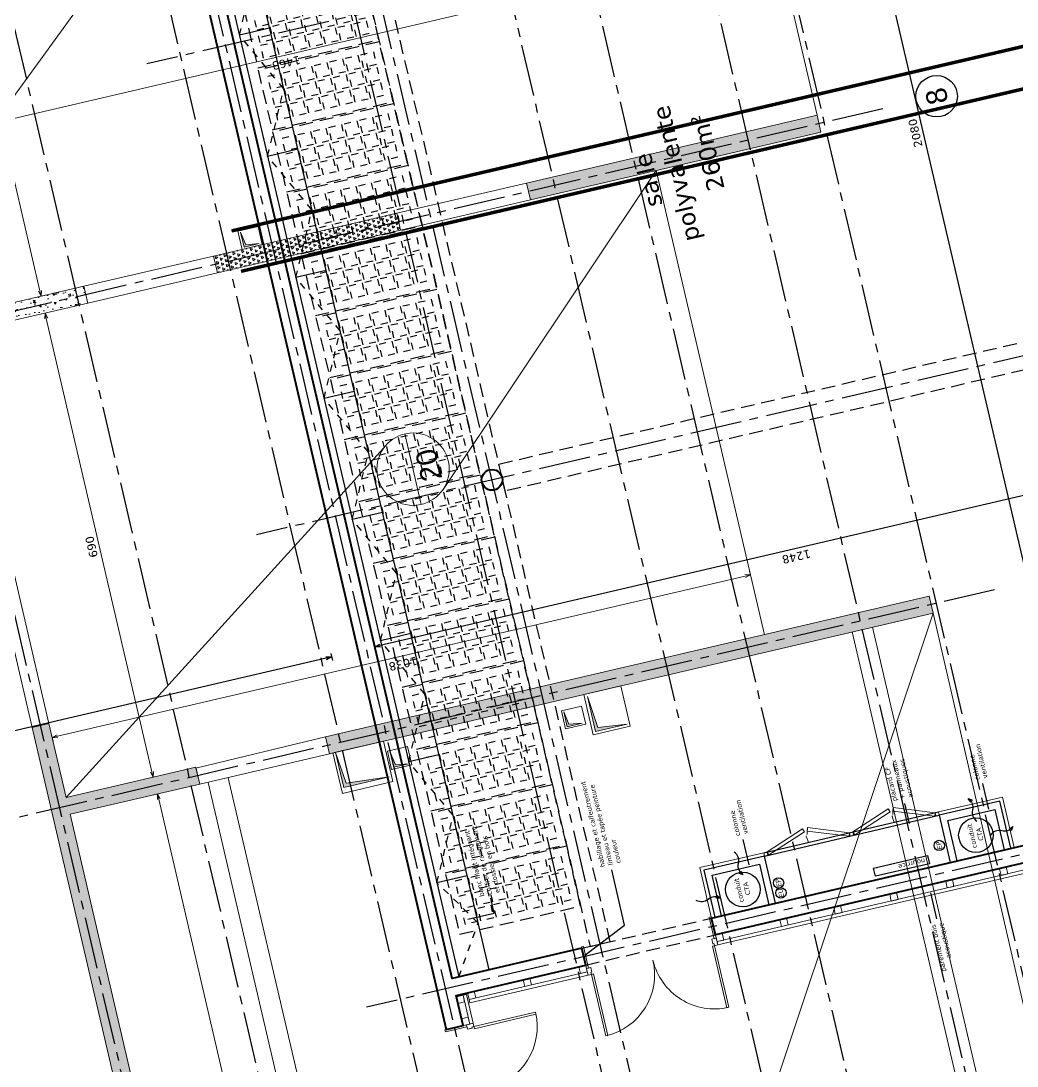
# Model space of a CAD drawing. Header units: metres. Extents: x -49 to 867749, y -579737 to 170817.
# Drawn here: x 867491.35 to 867505.78, y -409007.81 to -408992.68 of the extents above; entities that cross this region are included whole.
import ezdxf
from ezdxf.enums import TextEntityAlignment as Align

# ---------------------------------------------------------------- set-up
doc = ezdxf.new("R2010")
doc.units = ezdxf.units.M
doc.header["$MEASUREMENT"] = 0
doc.header["$PDMODE"] = 3
doc.header["$PDSIZE"] = 0.1
for name, pattern in [('01', [0.15, 0.1, -0.05]), ('02', [0.28, 0.2, -0.08]), ('AXES2', [1.125, 0.75, -0.125, 0.125, -0.125]), ('CACHE2', [0.1875, 0.125, -0.0625]), ('POINTILLE', [0.25, 0, -0.25])]:
    doc.linetypes.add(name, pattern=pattern)
for name, color, linetype in [('00-AXE-0.00', 14, 'AXES2'), ('01-CLOISON-0.25', 3, 'Continuous'), ('01-SANITAIRE-0.15', 44, 'Continuous'), ('02-VU-CACHE-01-0.10', 133, '01'), ('02-VU-CACHE-02-0.10', 133, '02'), ('06-COT-50&100-0.20', 2, 'Continuous'), ('06-TXT-DETAILS-DIVERS-02.20', 2, 'Continuous'), ('06-TXT-DIVERS-0.20', 70, 'Continuous'), ('06-TXT-ETIQUETTES SURFACES', 210, 'Continuous'), ('07-CHAUFFAGE-0.13', 210, 'Continuous'), ('07-CTA-0.13', 163, 'Continuous'), ('08-VU-0.08', 56, 'Continuous'), ('08-VU-0.13', 44, 'Continuous')]:
    doc.layers.add(name, color=color, linetype=linetype)
for name, color, linetype, lineweight in [('01-BETON-0.40', 4, 'Continuous', 40), ('01-MEN-CP-0.15', 2, 'Continuous', 18), ('ACSP - Bois', 47, 'Continuous', 18), ('ACSP - Béton', 252, 'Continuous', 18), ('ACSP - Cotes', 7, 'Continuous', 18), ('ACSP - Dalle', 250, 'Continuous', 18), ('ACSP - Trémie', 7, 'Continuous', 18)]:
    doc.layers.add(name, color=color, linetype=linetype, lineweight=lineweight)
doc.styles.add('ARIAL', font='arial.ttf')
doc.styles.add('COT', font='verdana.ttf')
doc.styles.add('locaux 100', font='verdana.ttf', dxfattribs={"height": 0.22})
doc.styles.add('locaux 20', font='verdana.ttf', dxfattribs={"height": 0.07})
doc.styles.get("Standard").update_dxf_attribs({"font": 'arial.ttf'})
doc.dimstyles.new('COT50', dxfattribs={"dimtxt": 0.12, "dimasz": 0.08, "dimexe": 0.05, "dimexo": 0, "dimgap": 0.05, "dimtad": 1, "dimdec": 0, "dimlfac": 100, "dimzin": 0, "dimdsep": 46, "dimtxsty": 'COT', "dimblk": 'OPEN30', "dimcen": 0.04, "dimdle": 0.05, "dimclrd": 256, "dimclre": 256, "dimclrt": 6, "dimadec": 0, "dimazin": 0, "dimtm": 1e-09, "dimtfac": 1, "dimtdec": 0, "dimtmove": 1, "dimatfit": 0, "dimldrblk": 'OPEN30', "dimfxl": 0.05, "dimfxlon": 1, "dimtolj": 1, "dimtzin": 0, "dimlwd": -1, "dimlwe": -1, "dimarcsym": 0})
pattern_1 = [(153.12127, (867409.98126, -409065.97983), (-0.0406854, 0.28511173), [0.03, -0.33]), (98.12127, (867409.98126, -409065.97983), (-0.28042215, -0.1223544), [0.024, -0.264]), (203.57267, (867409.97787, -409065.95607), (-0.3211074, 0.16275755), [0.0254961, -0.28045684]), (149.30547, (867409.90335, -409065.998), (-0.0324319, 0.4307809), [0.045, -0.495]), (199.75687, (867409.90065, -409065.9621), (-0.4643463, 0.2756492), [0.0382441, -0.4206852]), (94.30547, (867409.90335, -409065.998), (-0.4643465, 0.2756488), [0.036, -0.396]), (124.12127, (867409.91375, -409065.9545), (0.10264065, 0.269089), [0.03, -0.33]), (69.12127, (867409.91375, -409065.9545), (-0.30458135, 0.0289378), [0.024, -0.264]), (174.57267, (867409.9223, -409065.93207), (-0.20194046, 0.2980269), [0.0254961, -0.28045684]), (140.62127, (867409.98126, -409065.97983), (-0.13078521, -0.02549152), [0, -0.2608, 0, -0.268, 0, -0.265]), (110.62127, (867409.98126, -409065.97983), (-0.1775338, 0.06666589), [0, -0.1528, 0, -0.2548, 0, -0.101]), (70.62127, (867410.00151, -409066.0667), (-0.03968742, 0.21000221), [0, -0.1, 0, -0.312, 0, -0.414]), (60.62127, (867410.0106, -409066.10565), (-0.09195287, 0.21809403), [0, -0.13, 0, -0.2072, 0, -0.294])]
pattern_2 = [(163.12127, (867409.98126, -409065.97983), (-0.054743143, -0.05126586), [0.0375, -0.0375]), (223.12127, (867409.98126, -409065.97983), (0.017025965, -0.073041882), [0.0375, -0.0375]), (103.12127, (867409.95389, -409066.00546), (-0.071769108, 0.021776023), [0.0375, -0.0375])]

# ---------------------------------------------------------------- blocks, each defined once
blk = doc.blocks.new('_Open30')
at = {"color": 0, "linetype": 'ByBlock', "lineweight": -2}
for p, q in [((-1, 0.27), (0, 0)), ((0, 0), (-1, -0.27)), ((0, 0), (-1, 0))]:
    blk.add_line(p, q, dxfattribs=at)
blk = doc.blocks.new('*D389')
at = {"layer": 'ACSP - Cotes', "transparency": 16777216}
for p, q in [((867508.964, -409000.226), (867509.061, -409000.203)), ((867512.734, -409016.18), (867509.03, -409000.292)), ((867512.703, -409016.269), (867512.801, -409016.246))]:
    blk.add_line(p, q, dxfattribs=at)
at = {"layer": 'Defpoints', "color": 0, "transparency": 16777216}
for p in [(867509.012, -409000.214), (867504.558, -409001.253), (867508.249, -409017.307)]:
    blk.add_point(p, dxfattribs=at)
at = {"layer": 'ACSP - Cotes', "transparency": 16777216, "xscale": 0.08, "yscale": 0.08, "zscale": 0.08}
for p, rotation in [((867509.012, -409000.214), 103.1212702354988), ((867512.752, -409016.258), 283.1212702354988)]:
    blk.add_blockref('_Open30', p, dxfattribs=dict(at, rotation=rotation))
at = {"layer": 'ACSP - Cotes', "color": 6, "transparency": 16777216, "insert": (867510.773, -409008.261), "char_height": 0.12, "attachment_point": 5, "rotation": 103.1213, "style": 'COT'}
blk.add_mtext('\\A1;1647', dxfattribs=at)
blk = doc.blocks.new('*D390')
at = {"layer": 'ACSP - Cotes', "transparency": 16777216}
for p, q in [((867509.267, -408999.93), (867509.202, -408999.653)), ((867508.937, -408999.893), (867508.919, -408999.815)), ((867508.907, -408999.982), (867509.004, -408999.96)), ((867509.012, -409000.214), (867508.955, -408999.971)), ((867509.012, -409000.214), (867508.955, -408999.971)), ((867508.984, -409000.093), (867509.267, -408999.93)), ((867508.964, -409000.226), (867509.061, -409000.203)), ((867509.03, -409000.292), (867509.049, -409000.37))]:
    blk.add_line(p, q, dxfattribs=at)
at = {"layer": 'Defpoints', "color": 0, "transparency": 16777216}
for p in [(867508.955, -408999.971), (867504.501, -409001.009), (867504.558, -409001.253)]:
    blk.add_point(p, dxfattribs=at)
at = {"layer": 'ACSP - Cotes', "transparency": 16777216, "xscale": 0.08, "yscale": 0.08, "zscale": 0.08}
for p, rotation in [((867508.955, -408999.971), 283.1212702354988), ((867509.012, -409000.214), 103.1212702354988)]:
    blk.add_blockref('_Open30', p, dxfattribs=dict(at, rotation=rotation))
at = {"layer": 'ACSP - Cotes', "color": 6, "transparency": 16777216, "insert": (867509.125, -408999.817), "char_height": 0.12, "attachment_point": 5, "rotation": 103.1213, "style": 'COT'}
blk.add_mtext('\\A1;25', dxfattribs=at)
blk = doc.blocks.new('*D391')
at = {"layer": 'ACSP - Cotes', "transparency": 16777216}
for p, q in [((867507.34, -408993.262), (867507.438, -408993.24)), ((867508.937, -408999.893), (867507.407, -408993.329)), ((867508.907, -408999.982), (867509.004, -408999.96))]:
    blk.add_line(p, q, dxfattribs=at)
at = {"layer": 'Defpoints', "color": 0, "transparency": 16777216}
for p in [(867507.389, -408993.251), (867502.934, -408994.289), (867504.501, -409001.009)]:
    blk.add_point(p, dxfattribs=at)
at = {"layer": 'ACSP - Cotes', "transparency": 16777216, "xscale": 0.08, "yscale": 0.08, "zscale": 0.08}
for p, rotation in [((867507.389, -408993.251), 103.1212702354988), ((867508.955, -408999.971), 283.1212702354988)]:
    blk.add_blockref('_Open30', p, dxfattribs=dict(at, rotation=rotation))
at = {"layer": 'ACSP - Cotes', "color": 6, "transparency": 16777216, "insert": (867508.063, -408996.636), "char_height": 0.12, "attachment_point": 5, "rotation": 103.1213, "style": 'COT'}
blk.add_mtext('\\A1;690', dxfattribs=at)
blk = doc.blocks.new('*D392')
at = {"layer": 'ACSP - Cotes', "transparency": 16777216}
for p, q in [((867507.644, -408992.967), (867507.579, -408992.689)), ((867507.314, -408992.93), (867507.296, -408992.852)), ((867507.284, -408993.019), (867507.381, -408992.996)), ((867507.389, -408993.251), (867507.332, -408993.008)), ((867507.389, -408993.251), (867507.332, -408993.008)), ((867507.361, -408993.129), (867507.644, -408992.967)), ((867507.34, -408993.262), (867507.438, -408993.24)), ((867507.407, -408993.329), (867507.425, -408993.407))]:
    blk.add_line(p, q, dxfattribs=at)
at = {"layer": 'Defpoints', "color": 0, "transparency": 16777216}
for p in [(867507.332, -408993.008), (867502.878, -408994.046), (867502.934, -408994.289)]:
    blk.add_point(p, dxfattribs=at)
at = {"layer": 'ACSP - Cotes', "transparency": 16777216, "xscale": 0.08, "yscale": 0.08, "zscale": 0.08}
for p, rotation in [((867507.332, -408993.008), 283.1212702354988), ((867507.389, -408993.251), 103.1212702354988)]:
    blk.add_blockref('_Open30', p, dxfattribs=dict(at, rotation=rotation))
at = {"layer": 'ACSP - Cotes', "color": 6, "transparency": 16777216, "insert": (867507.502, -408992.854), "char_height": 0.12, "attachment_point": 5, "rotation": 103.1213, "style": 'COT'}
blk.add_mtext('\\A1;25', dxfattribs=at)
blk = doc.blocks.new('*D393')
at = {"layer": 'ACSP - Cotes', "transparency": 16777216}
for p, q in [((867504.809, -408982.403), (867504.907, -408982.381)), ((867507.314, -408992.93), (867504.876, -408982.47)), ((867507.284, -408993.019), (867507.381, -408992.996))]:
    blk.add_line(p, q, dxfattribs=at)
at = {"layer": 'Defpoints', "color": 0, "transparency": 16777216}
for p in [(867504.858, -408982.392), (867500.403, -408983.43), (867502.878, -408994.046)]:
    blk.add_point(p, dxfattribs=at)
at = {"layer": 'ACSP - Cotes', "transparency": 16777216, "xscale": 0.08, "yscale": 0.08, "zscale": 0.08}
for p, rotation in [((867504.858, -408982.392), 103.1212702354988), ((867507.332, -408993.008), 283.1212702354988)]:
    blk.add_blockref('_Open30', p, dxfattribs=dict(at, rotation=rotation))
at = {"layer": 'ACSP - Cotes', "color": 6, "transparency": 16777216, "insert": (867505.986, -408987.725), "char_height": 0.12, "attachment_point": 5, "rotation": 103.1213, "style": 'COT'}
blk.add_mtext('\\A1;1090', dxfattribs=at)
blk = doc.blocks.new('*D399')
at = {"layer": 'ACSP - Cotes', "transparency": 16777216}
for p, q in [((867509.998, -408999.856), (867510.095, -408999.833)), ((867511.623, -409006.609), (867510.065, -408999.923)), ((867511.593, -409006.698), (867511.69, -409006.675))]:
    blk.add_line(p, q, dxfattribs=at)
at = {"layer": 'Defpoints', "color": 0, "transparency": 16777216}
for p in [(867510.047, -408999.845), (867505.449, -409000.917), (867507.049, -409007.757)]:
    blk.add_point(p, dxfattribs=at)
at = {"layer": 'ACSP - Cotes', "transparency": 16777216, "xscale": 0.08, "yscale": 0.08, "zscale": 0.08}
for p, rotation in [((867510.047, -408999.845), 103.1212704001085), ((867511.642, -409006.686), 283.1212704001085)]:
    blk.add_blockref('_Open30', p, dxfattribs=dict(at, rotation=rotation))
at = {"layer": 'ACSP - Cotes', "color": 6, "transparency": 16777216, "insert": (867510.735, -409003.291), "char_height": 0.12, "attachment_point": 5, "rotation": 103.1213, "style": 'COT'}
blk.add_mtext('\\A1;702', dxfattribs=at)
blk = doc.blocks.new('*D400')
at = {"layer": 'ACSP - Cotes', "transparency": 16777216}
for p, q in [((867508.375, -408992.893), (867508.472, -408992.87)), ((867510.029, -408999.767), (867508.442, -408992.959)), ((867509.998, -408999.856), (867510.095, -408999.833))]:
    blk.add_line(p, q, dxfattribs=at)
at = {"layer": 'Defpoints', "color": 0, "transparency": 16777216}
for p in [(867508.424, -408992.882), (867503.831, -408993.952), (867505.449, -409000.917)]:
    blk.add_point(p, dxfattribs=at)
at = {"layer": 'ACSP - Cotes', "transparency": 16777216, "xscale": 0.08, "yscale": 0.08, "zscale": 0.08}
for p, rotation in [((867508.424, -408992.882), 103.1212704001085), ((867510.047, -408999.845), 283.1212704001085)]:
    blk.add_blockref('_Open30', p, dxfattribs=dict(at, rotation=rotation))
at = {"layer": 'ACSP - Cotes', "color": 6, "transparency": 16777216, "insert": (867509.127, -408996.388), "char_height": 0.12, "attachment_point": 5, "rotation": 103.1213, "style": 'COT'}
blk.add_mtext('\\A1;715', dxfattribs=at)
blk = doc.blocks.new('*D401')
at = {"layer": 'ACSP - Cotes', "transparency": 16777216}
for p, q in [((867507.109, -408987.463), (867507.207, -408987.441)), ((867508.405, -408992.804), (867507.176, -408987.53)), ((867508.375, -408992.893), (867508.472, -408992.87))]:
    blk.add_line(p, q, dxfattribs=at)
at = {"layer": 'Defpoints', "color": 0, "transparency": 16777216}
for p in [(867507.158, -408987.452), (867502.566, -408988.523), (867503.831, -408993.952)]:
    blk.add_point(p, dxfattribs=at)
at = {"layer": 'ACSP - Cotes', "transparency": 16777216, "xscale": 0.08, "yscale": 0.08, "zscale": 0.08}
for p, rotation in [((867507.158, -408987.452), 103.1212704001085), ((867508.424, -408992.882), 283.1212704001085)]:
    blk.add_blockref('_Open30', p, dxfattribs=dict(at, rotation=rotation))
at = {"layer": 'ACSP - Cotes', "color": 6, "transparency": 16777216, "insert": (867507.681, -408990.192), "char_height": 0.12, "attachment_point": 5, "rotation": 103.1213, "style": 'COT'}
blk.add_mtext('\\A1;558', dxfattribs=at)
blk = doc.blocks.new('*D416')
at = {"layer": 'ACSP - Cotes', "transparency": 16777216}
for p, q in [((867487.394, -409003.867), (867487.297, -409003.89)), ((867492.514, -409026.053), (867487.363, -409003.957)), ((867492.581, -409026.119), (867492.483, -409026.142))]:
    blk.add_line(p, q, dxfattribs=at)
at = {"layer": 'Defpoints', "color": 0, "transparency": 16777216}
for p in [(867491.512, -409002.907), (867487.345, -409003.879), (867496.699, -409025.159)]:
    blk.add_point(p, dxfattribs=at)
at = {"layer": 'ACSP - Cotes', "transparency": 16777216, "xscale": 0.08, "yscale": 0.08, "zscale": 0.08}
for p, rotation in [((867487.345, -409003.879), 103.1212703794849), ((867492.532, -409026.131), 283.1212703794849)]:
    blk.add_blockref('_Open30', p, dxfattribs=dict(at, rotation=rotation))
at = {"layer": 'ACSP - Cotes', "color": 6, "transparency": 16777216, "insert": (867489.829, -409015.03), "char_height": 0.12, "attachment_point": 5, "rotation": 103.1213, "style": 'COT'}
blk.add_mtext('\\A1;2285', dxfattribs=at)
blk = doc.blocks.new('*D417')
at = {"layer": 'ACSP - Cotes', "transparency": 16777216}
for p, q in [((867486.495, -409000.011), (867486.398, -409000.033)), ((867487.327, -409003.801), (867486.464, -409000.1)), ((867487.394, -409003.867), (867487.297, -409003.89))]:
    blk.add_line(p, q, dxfattribs=at)
at = {"layer": 'Defpoints', "color": 0, "transparency": 16777216}
for p in [(867490.613, -408999.051), (867486.446, -409000.022), (867491.512, -409002.907)]:
    blk.add_point(p, dxfattribs=at)
at = {"layer": 'ACSP - Cotes', "transparency": 16777216, "xscale": 0.08, "yscale": 0.08, "zscale": 0.08}
for p, rotation in [((867486.446, -409000.022), 103.1212703794849), ((867487.345, -409003.879), 283.1212703794849)]:
    blk.add_blockref('_Open30', p, dxfattribs=dict(at, rotation=rotation))
at = {"layer": 'ACSP - Cotes', "color": 6, "transparency": 16777216, "insert": (867486.786, -409001.976), "char_height": 0.12, "attachment_point": 5, "rotation": 103.1213, "style": 'COT'}
blk.add_mtext('\\A1;396', dxfattribs=at)
blk = doc.blocks.new('*D429')
at = {"layer": 'ACSP - Cotes', "transparency": 16777216}
for p, q in [((867485.998, -409005.451), (867485.901, -409005.473)), ((867487.526, -409012.226), (867485.967, -409005.54)), ((867487.593, -409012.292), (867487.495, -409012.315))]:
    blk.add_line(p, q, dxfattribs=at)
at = {"layer": 'Defpoints', "color": 0, "transparency": 16777216}
for p in [(867490.767, -409004.339), (867485.949, -409005.462), (867492.362, -409011.18)]:
    blk.add_point(p, dxfattribs=at)
at = {"layer": 'ACSP - Cotes', "transparency": 16777216, "xscale": 0.08, "yscale": 0.08, "zscale": 0.08}
for p, rotation in [((867485.949, -409005.462), 103.1212703794849), ((867487.544, -409012.304), 283.1212703794849)]:
    blk.add_blockref('_Open30', p, dxfattribs=dict(at, rotation=rotation))
at = {"layer": 'ACSP - Cotes', "color": 6, "transparency": 16777216, "insert": (867486.637, -409008.908), "char_height": 0.12, "attachment_point": 5, "rotation": 103.1213, "style": 'COT'}
blk.add_mtext('\\A1;702', dxfattribs=at)
blk = doc.blocks.new('*D381')
at = {"layer": 'ACSP - Cotes', "transparency": 16777216}
for p, q in [((867479.822, -408987.971), (867479.92, -408987.949)), ((867493.466, -409046.283), (867479.889, -408988.038)), ((867493.435, -409046.373), (867493.533, -409046.35))]:
    blk.add_line(p, q, dxfattribs=at)
at = {"layer": 'Defpoints', "color": 0, "transparency": 16777216}
for p in [(867479.725, -408987.994), (867479.871, -408987.96), (867493.338, -409046.395)]:
    blk.add_point(p, dxfattribs=at)
at = {"layer": 'ACSP - Cotes', "transparency": 16777216, "xscale": 0.08, "yscale": 0.08, "zscale": 0.08}
for p, rotation in [((867479.871, -408987.96), 103.1212703830424), ((867493.484, -409046.361), 283.1212703830424)]:
    blk.add_blockref('_Open30', p, dxfattribs=dict(at, rotation=rotation))
at = {"layer": 'ACSP - Cotes', "color": 6, "transparency": 16777216, "insert": (867486.568, -409017.186), "char_height": 0.12, "attachment_point": 5, "rotation": 103.1213, "style": 'COT'}
blk.add_mtext('\\A1;5997', dxfattribs=at)
blk = doc.blocks.new('*D442')
at = {"layer": 'ACSP - Cotes', "transparency": 16777216}
for p, q in [((867493.377, -409003.859), (867493.279, -409003.882)), ((867498.031, -409024.048), (867493.346, -409003.948)), ((867498.098, -409024.114), (867498.001, -409024.137))]:
    blk.add_line(p, q, dxfattribs=at)
at = {"layer": 'Defpoints', "color": 0, "transparency": 16777216}
for p in [(867493.328, -409003.87), (867493.377, -409003.859), (867498.099, -409024.114)]:
    blk.add_point(p, dxfattribs=at)
at = {"layer": 'ACSP - Cotes', "transparency": 16777216, "xscale": 0.08, "yscale": 0.08, "zscale": 0.08}
for p, rotation in [((867493.328, -409003.87), 103.1212703830424), ((867498.05, -409024.126), 283.1212703830424)]:
    blk.add_blockref('_Open30', p, dxfattribs=dict(at, rotation=rotation))
at = {"layer": 'ACSP - Cotes', "color": 6, "transparency": 16777216, "insert": (867495.579, -409014.024), "char_height": 0.12, "attachment_point": 5, "rotation": 103.1213, "style": 'COT'}
blk.add_mtext('\\A1;2080', dxfattribs=at)
blk = doc.blocks.new('*D444')
at = {"layer": 'ACSP - Cotes', "transparency": 16777216}
for p, q in [((867491.698, -408996.909), (867491.649, -408996.92)), ((867493.246, -409003.551), (867491.716, -408996.987)), ((867493.264, -409003.628), (867493.216, -409003.64))]:
    blk.add_line(p, q, dxfattribs=at)
at = {"layer": 'Defpoints', "color": 0, "transparency": 16777216}
for p in [(867491.698, -408996.909), (867491.698, -408996.909), (867493.264, -409003.628)]:
    blk.add_point(p, dxfattribs=at)
at = {"layer": 'ACSP - Cotes', "transparency": 16777216, "xscale": 0.08, "yscale": 0.08, "zscale": 0.08}
for p, rotation in [((867491.698, -408996.909), 103.1212703830424), ((867493.264, -409003.628), 283.1212703830424)]:
    blk.add_blockref('_Open30', p, dxfattribs=dict(at, rotation=rotation))
at = {"layer": 'ACSP - Cotes', "color": 6, "transparency": 16777216, "insert": (867492.372, -409000.294), "char_height": 0.12, "attachment_point": 5, "rotation": 103.1213, "style": 'COT'}
blk.add_mtext('\\A1;690', dxfattribs=at)
blk = doc.blocks.new('*D445')
at = {"layer": 'ACSP - Cotes', "transparency": 16777216}
for p, q in [((867491.881, -409003.036), (867501.835, -409000.716)), ((867501.913, -409000.698), (867501.901, -409000.649)), ((867491.803, -409003.055), (867491.814, -409003.103))]:
    blk.add_line(p, q, dxfattribs=at)
at = {"layer": 'Defpoints', "color": 0, "transparency": 16777216}
for p in [(867501.913, -409000.698), (867501.913, -409000.698), (867491.803, -409003.055)]:
    blk.add_point(p, dxfattribs=at)
at = {"layer": 'ACSP - Cotes', "transparency": 16777216, "xscale": 0.08, "yscale": 0.08, "zscale": 0.08}
for p, rotation in [((867501.913, -409000.698), 13.12127038304243), ((867491.803, -409003.055), 193.1212703830424)]:
    blk.add_blockref('_Open30', p, dxfattribs=dict(at, rotation=rotation))
at = {"layer": 'ACSP - Cotes', "color": 6, "transparency": 16777216, "insert": (867496.883, -409001.986), "char_height": 0.12, "attachment_point": 5, "rotation": 193.1213, "style": 'COT'}
blk.add_mtext('\\A1;1038', dxfattribs=at)
blk = doc.blocks.new('*D446')
at = {"layer": 'ACSP - Cotes', "transparency": 16777216}
for p, q in [((867489.168, -408986.05), (867489.119, -408986.061)), ((867491.624, -408996.587), (867489.186, -408986.127)), ((867491.642, -408996.665), (867491.691, -408996.654))]:
    blk.add_line(p, q, dxfattribs=at)
at = {"layer": 'Defpoints', "color": 0, "transparency": 16777216}
for p in [(867489.168, -408986.05), (867489.168, -408986.05), (867491.642, -408996.665)]:
    blk.add_point(p, dxfattribs=at)
at = {"layer": 'ACSP - Cotes', "transparency": 16777216, "xscale": 0.08, "yscale": 0.08, "zscale": 0.08}
for p, rotation in [((867489.168, -408986.05), 103.1212703830424), ((867491.642, -408996.665), 283.1212703830424)]:
    blk.add_blockref('_Open30', p, dxfattribs=dict(at, rotation=rotation))
at = {"layer": 'ACSP - Cotes', "color": 6, "transparency": 16777216, "insert": (867490.295, -408991.383), "char_height": 0.12, "attachment_point": 5, "rotation": 103.1213, "style": 'COT'}
blk.add_mtext('\\A1;1090', dxfattribs=at)
blk = doc.blocks.new('*D447')
at = {"layer": 'ACSP - Cotes', "transparency": 16777216}
for p, q in [((867488.118, -408994.819), (867502.21, -408991.534)), ((867502.299, -408991.565), (867502.277, -408991.468)), ((867488.051, -408994.886), (867488.029, -408994.789))]:
    blk.add_line(p, q, dxfattribs=at)
at = {"layer": 'Defpoints', "color": 0, "transparency": 16777216}
for p in [(867502.288, -408991.516), (867502.339, -408991.736), (867488.091, -408995.057)]:
    blk.add_point(p, dxfattribs=at)
at = {"layer": 'ACSP - Cotes', "transparency": 16777216, "xscale": 0.08, "yscale": 0.08, "zscale": 0.08}
for p, rotation in [((867502.288, -408991.516), 13.12127038304243), ((867488.04, -408994.837), 193.1212703830424)]:
    blk.add_blockref('_Open30', p, dxfattribs=dict(at, rotation=rotation))
at = {"layer": 'ACSP - Cotes', "color": 6, "transparency": 16777216, "insert": (867495.19, -408993.286), "char_height": 0.12, "attachment_point": 5, "rotation": 193.1213, "style": 'COT'}
blk.add_mtext('\\A1;1463', dxfattribs=at)
blk = doc.blocks.new('P180')
for points in [[(-1.85, 0.915), (-1.85, 0), (-1.88, 0), (-1.88, 0.915)], [(-0.08, 0.915), (-0.08, 0), (-0.05, 0), (-0.05, 0.915)], [(0, 0), (0, -0.1), (-0.065, -0.1), (-0.065, -0.03), (-0.05, -0.03), (-0.05, 0)]]:
    blk.add_lwpolyline(points, close=True)
at = {"linetype": 'Continuous'}
blk.add_lwpolyline([(-1.93, 0), (-1.93, -0.1), (-1.865, -0.1), (-1.865, -0.03), (-1.88, -0.03), (-1.88, 0)], close=True, dxfattribs=at)
for centre, start, end in [((-1.88, 0), 0, 90), ((-0.05, 0), 90, 180)]:
    blk.add_arc(centre, 0.915, start, end)
at = {"linetype": 'Continuous', "text_generation_flag": 6}
blk.add_attdef('TEXTE', (-0.188, 0.598), '', height=0.08, rotation=90, dxfattribs=at)
blk = doc.blocks.new('*D855')
at = {"layer": '06-COT-50&100-0.20', "transparency": 16777216}
for p, q in [((867508.552, -408998.927), (867496.552, -409001.724)), ((867508.618, -408998.86), (867508.641, -408998.957)), ((867496.486, -409001.791), (867496.463, -409001.693))]:
    blk.add_line(p, q, dxfattribs=at)
at = {"layer": 'Defpoints', "color": 0, "transparency": 16777216}
for p in [(867508.585, -408998.719), (867496.474, -409001.742), (867497.594, -409006.544)]:
    blk.add_point(p, dxfattribs=at)
at = {"layer": '06-COT-50&100-0.20', "transparency": 16777216, "xscale": 0.08, "yscale": 0.08, "zscale": 0.08}
for p, rotation in [((867508.63, -408998.909), 13.12127038304243), ((867496.474, -409001.742), 193.1212703830424)]:
    blk.add_blockref('_Open30', p, dxfattribs=dict(at, rotation=rotation))
at = {"layer": '06-COT-50&100-0.20', "color": 6, "transparency": 16777216, "insert": (867502.578, -409000.435), "char_height": 0.12, "attachment_point": 5, "rotation": 193.1213, "style": 'COT'}
blk.add_mtext('\\A1;1248', dxfattribs=at)
blk = doc.blocks.new('*D856')
at = {"layer": '06-COT-50&100-0.20', "transparency": 16777216}
for p, q in [((867495.77, -409001.906), (867484.239, -409004.594)), ((867495.837, -409001.839), (867495.86, -409001.937)), ((867484.15, -409004.563), (867484.173, -409004.661))]:
    blk.add_line(p, q, dxfattribs=at)
at = {"layer": 'Defpoints', "color": 0, "transparency": 16777216}
for p in [(867495.318, -408999.611), (867483.647, -409002.405), (867484.161, -409004.612)]:
    blk.add_point(p, dxfattribs=at)
at = {"layer": '06-COT-50&100-0.20', "transparency": 16777216, "xscale": 0.08, "yscale": 0.08, "zscale": 0.08}
for p, rotation in [((867495.848, -409001.888), 13.12127038304243), ((867484.161, -409004.612), 193.1212703830424)]:
    blk.add_blockref('_Open30', p, dxfattribs=dict(at, rotation=rotation))
at = {"layer": '06-COT-50&100-0.20', "color": 6, "transparency": 16777216, "insert": (867490.03, -409003.359), "char_height": 0.12, "attachment_point": 5, "rotation": 193.1213, "style": 'COT'}
blk.add_mtext('\\A1;1200', dxfattribs=at)
blk = doc.blocks.new('*D861')
at = {"layer": '06-COT-50&100-0.20', "transparency": 16777216}
for p, q in [((867502.003, -408984.16), (867502.101, -408984.137)), ((867506.755, -409004.326), (867502.07, -408984.226)), ((867506.725, -409004.415), (867506.822, -409004.392))]:
    blk.add_line(p, q, dxfattribs=at)
at = {"layer": 'Defpoints', "color": 0, "transparency": 16777216}
for p in [(867502.052, -408984.148), (867500.999, -408984.394), (867506.34, -409004.505)]:
    blk.add_point(p, dxfattribs=at)
at = {"layer": '06-COT-50&100-0.20', "transparency": 16777216, "xscale": 0.08, "yscale": 0.08, "zscale": 0.08}
for p, rotation in [((867502.052, -408984.148), 103.1212703830424), ((867506.773, -409004.404), 283.1212703830424)]:
    blk.add_blockref('_Open30', p, dxfattribs=dict(at, rotation=rotation))
at = {"layer": '06-COT-50&100-0.20', "color": 6, "transparency": 16777216, "insert": (867504.303, -408994.302), "char_height": 0.12, "attachment_point": 5, "rotation": 103.1213, "style": 'COT'}
blk.add_mtext('\\A1;2080', dxfattribs=at)
blk = doc.blocks.new('A$C7BBE718B')
at = {"layer": '01-SANITAIRE-0.15'}
blk.add_lwpolyline([(0.06, 0.025), (0, 0), (0.037, 0.054)], dxfattribs=at)
blk.add_lwpolyline([(0, 0, -0.319902), (0.173, 0.025, 0.319902), (0.346, 0.049)], format="xyb", dxfattribs=at)
blk = doc.blocks.new('A$C63F82283')
at = {"layer": '02-VU-CACHE-01-0.10'}
for points in [[(0.12, 1.685), (0.31, 1.685), (0.31, 1.495), (0.12, 1.495)], [(0.35, 1.685), (0.54, 1.685), (0.54, 1.495), (0.35, 1.495)], [(0.58, 1.685), (0.77, 1.685), (0.77, 1.495), (0.58, 1.495)], [(0.12, 1.455), (0.31, 1.455), (0.31, 1.265), (0.12, 1.265)], [(0.35, 1.455), (0.54, 1.455), (0.54, 1.265), (0.35, 1.265)], [(0.58, 1.455), (0.77, 1.455), (0.77, 1.265), (0.58, 1.265)], [(0.12, 1.225), (0.31, 1.225), (0.31, 1.035), (0.12, 1.035)], [(0.35, 1.225), (0.54, 1.225), (0.54, 1.035), (0.35, 1.035)], [(0.58, 1.225), (0.77, 1.225), (0.77, 1.035), (0.58, 1.035)], [(0.12, 0.995), (0.31, 0.995), (0.31, 0.805), (0.12, 0.805)], [(0.35, 0.995), (0.54, 0.995), (0.54, 0.805), (0.35, 0.805)], [(0.58, 0.995), (0.77, 0.995), (0.77, 0.805), (0.58, 0.805)], [(0.12, 0.765), (0.31, 0.765), (0.31, 0.575), (0.12, 0.575)], [(0.35, 0.765), (0.54, 0.765), (0.54, 0.575), (0.35, 0.575)], [(0.58, 0.765), (0.77, 0.765), (0.77, 0.575), (0.58, 0.575)], [(0.12, 0.535), (0.31, 0.535), (0.31, 0.345), (0.12, 0.345)], [(0.35, 0.535), (0.54, 0.535), (0.54, 0.345), (0.35, 0.345)], [(0.58, 0.535), (0.77, 0.535), (0.77, 0.345), (0.58, 0.345)], [(0.12, 0.305), (0.31, 0.305), (0.31, 0.115), (0.12, 0.115)], [(0.35, 0.305), (0.54, 0.305), (0.54, 0.115), (0.35, 0.115)], [(0.58, 0.305), (0.77, 0.305), (0.77, 0.115), (0.58, 0.115)]]:
    blk.add_lwpolyline(points, close=True, dxfattribs=at)
at = {"layer": '02-VU-CACHE-02-0.10'}
blk.add_lwpolyline([(0, 0), (0.89, 0), (0.89, 1.8), (0, 1.8)], close=True, dxfattribs=at)

msp = doc.modelspace()

# ---------------------------------------------------------------- hatches: boundary and pattern name
at = {"layer": 'ACSP - Bois'}
h = msp.add_hatch(dxfattribs=at)
h.set_pattern_fill('TRIANG', color=256, scale=0.2, style=0)
h.set_pattern_definition(pattern_2)
h.paths.add_polyline_path([(867498.727, -408995.27), (867498.671, -408995.027), (867502.878, -408994.046), (867502.934, -408994.289)])
h = msp.add_hatch(dxfattribs=at)
h.set_pattern_fill('TRIANG', color=256, scale=0.2, style=0)
h.set_pattern_definition(pattern_2)
h.paths.add_polyline_path([(867496.791, -408995.465), (867496.848, -408995.708), (867494.196, -408996.326), (867494.139, -408996.083)])
h = msp.add_hatch(dxfattribs=at)
h.set_pattern_fill('TRIANG', color=256, scale=0.2, style=0)
h.set_pattern_definition(pattern_2)
h.paths.add_polyline_path([(867495.762, -409003.046), (867495.819, -409003.29), (867504.558, -409001.253), (867504.501, -409001.009)])
at = {"layer": 'ACSP - Béton'}
h = msp.add_hatch(dxfattribs=at)
h.set_pattern_fill('AR-CONC', color=256, scale=0.04, style=0)
h.set_pattern_definition(pattern_1)
h.paths.add_polyline_path([(867490.26, -408996.987), (867490.288, -408997.109), (867492.288, -408996.643), (867492.259, -408996.521)])
h = msp.add_hatch(dxfattribs=at)
h.set_pattern_fill('AR-CONC', color=256, scale=0.04, style=0)
h.set_pattern_definition(pattern_1)
h.paths.add_polyline_path([(867488.616, -408997.499), (867488.644, -408997.62), (867490.195, -408997.259), (867490.613, -408999.051), (867490.735, -408999.022), (867490.288, -408997.109)])
h.paths.add_polyline_path([(867490.288, -408997.109), (867490.735, -408999.022), (867490.856, -408998.994), (867490.439, -408997.202), (867492.316, -408996.764), (867492.288, -408996.643)])
h = msp.add_hatch(dxfattribs=at)
h.set_pattern_fill('AR-CONC', color=256, scale=0.04, style=0)
h.set_pattern_definition(pattern_1)
h.paths.add_polyline_path([(867496.699, -409025.159), (867496.942, -409025.103), (867496.84, -409024.664), (867498.718, -409024.227), (867498.661, -409023.983), (867496.783, -409024.421), (867492.062, -409004.165), (867493.939, -409003.728), (867493.881, -409003.485), (867492.005, -409003.922), (867491.755, -409002.851), (867491.512, -409002.907)])
at = {"layer": 'ACSP - Trémie'}
for points in [[(867494.53, -408995.738), (867494.58, -408995.954), (867494.797, -408995.904), (867494.604, -408995.919)], [(867499.552, -409002.462), (867499.67, -409002.969), (867500.129, -409002.862), (867499.704, -409002.91)], [(867499.212, -409002.681), (867499.262, -409002.897), (867499.479, -409002.847), (867499.286, -409002.862)], [(867495.905, -409003.27), (867496.023, -409003.776), (867496.127, -409003.752), (867496.117, -409003.708), (867496.057, -409003.717)], [(867496.698, -409003.267), (867496.749, -409003.483), (867496.965, -409003.433), (867496.773, -409003.448)], [(867496.117, -409003.708), (867496.127, -409003.752), (867496.68, -409003.623)]]:
    msp.add_hatch(color=256, dxfattribs=at).paths.add_polyline_path(points)

# ---------------------------------------------------------------- linework, layer by layer
at = {"layer": '00-AXE-0.00'}
for p, q in [((867510.343, -409025.719), (867496.298, -408965.467)), ((867507.609, -409026.356), (867493.564, -408966.104)), ((867506.437, -409026.629), (867492.393, -408966.377)), ((867504.634, -409027.05), (867490.589, -408966.798)), ((867504.246, -409027.14), (867490.201, -408966.888)), ((867499.393, -409014.811), (867488.325, -408967.33)), ((867513.153, -409042.752), (867499.108, -408982.5)), ((867505.627, -409044.506), (867491.582, -408984.255)), ((867503.436, -409045.017), (867489.391, -408984.765)), ((867498.582, -409032.688), (867487.514, -408985.207)), ((867507.86, -408989.88), (867493.173, -408993.303)), ((867503.831, -408993.952), (867487.934, -408997.658)), ((867509.449, -408996.695), (867494.761, -409000.119)), ((867505.449, -409000.917), (867490.767, -409004.339)), ((867511.043, -409003.537), (867496.356, -409006.96))]:
    msp.add_line(p, q, dxfattribs=at)
at = {"layer": '00-AXE-0.00', "linetype": 'Continuous'}
msp.add_circle((867504.61, -408993.77), 0.3, dxfattribs=at)
at = {"layer": '01-BETON-0.40'}
for points in [[(867492.322, -408985.03), (867497.509, -409007.282), (867497.753, -409007.225), (867497.651, -409006.787), (867499.528, -409006.349), (867499.471, -409006.106), (867497.594, -409006.544), (867492.872, -408986.288), (867494.75, -408985.851), (867494.693, -408985.607), (867492.815, -408986.045), (867492.566, -408984.973), (867492.322, -408985.03)], [(867506.397, -409004.748), (867501.408, -409005.911), (867501.351, -409005.668), (867506.34, -409004.505)]]:
    msp.add_lwpolyline(points, close=True, dxfattribs=at)
msp.add_circle((867498.171, -408999.324), 0.15, dxfattribs=at)
at = {"layer": '01-CLOISON-0.25'}
for points in [[(867505.685, -409004.658), (867505.526, -409003.976), (867504.649, -409004.18), (867504.808, -409004.862), (867504.906, -409004.839), (867504.77, -409004.255), (867505.451, -409004.096), (867505.587, -409004.68)], [(867502.276, -409005.452), (867502.117, -409004.77), (867501.241, -409004.975), (867501.4, -409005.656), (867501.497, -409005.634), (867501.361, -409005.049), (867502.043, -409004.89), (867502.179, -409005.475)]]:
    msp.add_lwpolyline(points, close=True, dxfattribs=at)
at = {"layer": '01-MEN-CP-0.15'}
for points in [[(867504.649, -409004.18), (867505.526, -409003.976), (867505.685, -409004.658), (867505.734, -409004.646), (867505.563, -409003.916), (867504.638, -409004.131)], [(867503.424, -409004.463), (867503.396, -409004.421), (867503.909, -409004.086), (867503.937, -409004.128)], [(867504.583, -409004.192), (867504.589, -409004.143), (867503.981, -409004.069), (867503.975, -409004.119)], [(867504.649, -409004.18), (867504.638, -409004.131), (867504.589, -409004.143), (867504.601, -409004.192)], [(867502.182, -409004.752), (867502.155, -409004.71), (867502.668, -409004.376), (867502.695, -409004.418)], [(867503.342, -409004.482), (867503.348, -409004.432), (867502.74, -409004.359), (867502.734, -409004.409)], [(867503.408, -409004.47), (867503.396, -409004.421), (867503.348, -409004.432), (867503.359, -409004.481)], [(867502.166, -409004.759), (867502.155, -409004.71), (867502.106, -409004.722), (867502.117, -409004.77)], [(867502.106, -409004.722), (867501.181, -409004.937), (867501.351, -409005.668), (867501.4, -409005.656), (867501.241, -409004.975), (867502.117, -409004.77)], [(867506.42, -409004.846), (867501.431, -409006.009), (867501.442, -409006.057), (867506.431, -409004.894)], [(867505.543, -409005.05), (867505.52, -409004.953), (867505.618, -409004.93), (867505.641, -409005.027)], [(867504.764, -409005.232), (867504.741, -409005.134), (867504.839, -409005.112), (867504.861, -409005.209)], [(867503.953, -409005.421), (867503.931, -409005.323), (867504.028, -409005.3), (867504.051, -409005.398)], [(867503.142, -409005.61), (867503.12, -409005.512), (867503.217, -409005.489), (867503.24, -409005.587)], [(867501.419, -409005.96), (867501.347, -409005.648), (867501.317, -409005.655), (867501.39, -409005.967)], [(867502.363, -409005.791), (867502.341, -409005.694), (867502.438, -409005.671), (867502.461, -409005.768)], [(867501.431, -409006.009), (867501.408, -409005.911), (867501.505, -409005.889), (867501.528, -409005.986)], [(867499.569, -409006.391), (867499.496, -409006.08), (867499.467, -409006.086), (867499.54, -409006.398)], [(867499.454, -409006.469), (867499.431, -409006.372), (867499.528, -409006.349), (867499.551, -409006.447)], [(867497.839, -409006.846), (867499.551, -409006.447), (867499.562, -409006.495), (867497.85, -409006.895)], [(867498.646, -409006.658), (867498.623, -409006.56), (867498.721, -409006.538), (867498.744, -409006.635)], [(867497.655, -409006.807), (867497.752, -409006.784), (867497.775, -409006.881), (867497.678, -409006.904)], [(867497.899, -409007.191), (867497.801, -409006.773), (867497.752, -409006.784), (867497.85, -409007.203)], [(867497.839, -409006.846), (867497.816, -409006.748), (867497.913, -409006.726), (867497.936, -409006.823)], [(867497.753, -409007.225), (867497.73, -409007.128), (867497.827, -409007.105), (867497.85, -409007.203)], [(867497.497, -409007.316), (867497.808, -409007.243), (867497.801, -409007.214), (867497.49, -409007.287)]]:
    msp.add_lwpolyline(points, close=True, dxfattribs=at)
at = {"layer": '01-MEN-CP-0.15', "linetype": '01', "ltscale": 0.5}
for centre, start, end in [((867503.396, -409004.421), 13.1213, 33.1213), ((867504.589, -409004.143), 173.1213, 193.1213), ((867502.155, -409004.71), 13.1213, 33.1213), ((867503.348, -409004.432), 173.1213, 193.1213)]:
    msp.add_arc(centre, 0.612, start, end, dxfattribs=at)
at = {"layer": '01-SANITAIRE-0.15', "linetype": 'AXES2', "const_width": 0.05}
msp.add_lwpolyline([(867494.4, -408995.72), (867508.457, -408992.444)], dxfattribs=at)
at = {"layer": '01-SANITAIRE-0.15', "linetype": 'CACHE2', "const_width": 0.05}
msp.add_lwpolyline([(867494.536, -408996.305), (867508.594, -408993.028)], dxfattribs=at)
at = {"layer": '01-SANITAIRE-0.15'}
for centre in [(867504.649, -409004.617), (867502.321, -409005.159), (867502.355, -409005.305)]:
    msp.add_circle(centre, 0.075, dxfattribs=at)
at = {"layer": '02-VU-CACHE-02-0.10'}
for p, q in [((867499.471, -409006.106), (867501.351, -409005.668)), ((867499.528, -409006.349), (867501.408, -409005.911))]:
    msp.add_line(p, q, dxfattribs=at)
for points in [[(867499.883, -409006.01), (867495.162, -408985.755), (867494.87, -408985.823), (867499.591, -409006.078)], [(867498.362, -408999.485), (867498.271, -408999.095), (867508.137, -408996.796), (867508.228, -408997.185)]]:
    msp.add_lwpolyline(points, close=True, dxfattribs=at)
at = {"layer": '06-TXT-DETAILS-DIVERS-02.20'}
for points in [[(867505.274, -409003.72), (867505.36, -409004.09)], [(867504.143, -409004.01), (867504.21, -409004.299)], [(867501.806, -409004.529), (867501.892, -409004.899)], [(867499.516, -409006.204), (867500.092, -409005.772), (867499.906, -409004.972)], [(867504.52, -409005.305), (867504.607, -409005.68)], [(867497.819, -409005.685), (867498.203, -409005.595), (867498.153, -409005.38)]]:
    msp.add_lwpolyline(points, dxfattribs=at)
at = {"layer": '07-CHAUFFAGE-0.13'}
msp.add_lwpolyline([(867504.505, -409004.881), (867503.726, -409005.063), (867503.698, -409004.946), (867504.478, -409004.764)], close=True, dxfattribs=at)
at = {"layer": '07-CTA-0.13', "ltscale": 0.25}
for centre in [(867505.179, -409004.468), (867501.804, -409005.254)]:
    msp.add_circle(centre, 0.25, dxfattribs=at)
at = {"layer": '08-VU-0.08'}
for p, q in [((867494.951, -408992.785), (867494.513, -408992.887)), ((867495.36, -408994.538), (867494.922, -408994.64)), ((867495.769, -408996.291), (867495.331, -408996.393)), ((867496.177, -408998.044), (867495.739, -408998.146)), ((867496.586, -408999.797), (867496.148, -408999.899)), ((867496.995, -409001.55), (867496.556, -409001.652)), ((867497.403, -409003.303), (867496.965, -409003.405)), ((867497.812, -409005.056), (867497.374, -409005.158))]:
    msp.add_line(p, q, dxfattribs=at)
at = {"layer": '08-VU-0.13'}
for p, q in [((867502.106, -409004.722), (867504.638, -409004.131)), ((867502.117, -409004.77), (867504.649, -409004.18))]:
    msp.add_line(p, q, dxfattribs=at)
for points in [[(867498.129, -409006.419), (867493.408, -408986.163), (867492.872, -408986.288), (867497.594, -409006.544)], [(867492.873, -408986.288), (867492.97, -408986.265), (867497.691, -409006.521), (867497.594, -409006.544)]]:
    msp.add_lwpolyline(points, close=True, dxfattribs=at)
at = {"layer": '08-VU-0.13', "linetype": 'POINTILLE', "ltscale": 0.25}
for points in [[(867494.513, -408992.887), (867494.747, -408991.909), (867494.105, -408991.134)], [(867494.922, -408994.64), (867495.156, -408993.662), (867494.513, -408992.887)], [(867495.331, -408996.393), (867495.564, -408995.415), (867494.922, -408994.64)], [(867495.739, -408998.146), (867495.973, -408997.168), (867495.331, -408996.393)], [(867496.148, -408999.899), (867496.382, -408998.921), (867495.739, -408998.146)], [(867496.556, -409001.652), (867496.79, -409000.674), (867496.148, -408999.899)], [(867496.965, -409003.405), (867497.199, -409002.427), (867496.556, -409001.652)], [(867497.374, -409005.158), (867497.607, -409004.18), (867496.965, -409003.405)], [(867497.691, -409006.521), (867497.971, -409005.737), (867497.374, -409005.158)]]:
    msp.add_lwpolyline(points, dxfattribs=at)
at = {"layer": 'ACSP - Bois'}
for points in [[(867498.727, -408995.27), (867498.671, -408995.027), (867502.878, -408994.046), (867502.934, -408994.289)], [(867495.762, -409003.046), (867495.819, -409003.29), (867504.558, -409001.253), (867504.501, -409001.009)]]:
    msp.add_lwpolyline(points, close=True, dxfattribs=at)
for points in [[(867496.791, -408995.465), (867498.671, -408995.027), (867498.727, -408995.27), (867496.848, -408995.708)], [(867496.791, -408995.465), (867496.848, -408995.708), (867494.196, -408996.326), (867494.139, -408996.083), (867496.791, -408995.465)], [(867492.259, -408996.521), (867494.139, -408996.083), (867494.196, -408996.326), (867492.316, -408996.764)], [(867495.762, -409003.046), (867493.884, -409003.497), (867493.939, -409003.728), (867495.819, -409003.29)]]:
    msp.add_lwpolyline(points, dxfattribs=at)
at = {"layer": 'ACSP - Béton'}
for points in [[(867490.613, -408999.051), (867490.856, -408998.994), (867490.439, -408997.202), (867492.316, -408996.764), (867492.259, -408996.521), (867488.63, -408997.367), (867487.076, -408990.702), (867488.829, -408990.293), (867488.772, -408990.049), (867486.776, -408990.515), (867488.443, -408997.667), (867490.195, -408997.259), (867490.613, -408999.051)], [(867491.512, -409002.907), (867490.613, -408999.051), (867490.856, -408998.994), (867491.755, -409002.851)], [(867506.544, -409015.061), (867508.111, -409021.781), (867503.389, -409001.526)], [(867508.403, -409021.713), (867503.681, -409001.458)], [(867496.699, -409025.159), (867496.942, -409025.103), (867496.84, -409024.664), (867498.718, -409024.227), (867498.661, -409023.983), (867496.783, -409024.421), (867492.062, -409004.165), (867493.939, -409003.728), (867493.881, -409003.485), (867492.005, -409003.922), (867491.755, -409002.851), (867491.512, -409002.907), (867496.699, -409025.159)], [(867499.074, -409023.892), (867494.352, -409003.637)], [(867497.215, -409017.241), (867498.782, -409023.96), (867494.06, -409003.705)]]:
    msp.add_lwpolyline(points, dxfattribs=at)
at = {"layer": 'ACSP - Cotes'}
for points in [[(867488.63, -408997.367), (867494.403, -408989.42)], [(867497.452, -408999.477), (867500.549, -408994.846)], [(867497.028, -408999.169), (867496.908, -408998.659), (867497.147, -408999.68)], [(867492.005, -409003.922), (867496.603, -408998.861)], [(867500.614, -409013.042), (867504.558, -409001.253)]]:
    msp.add_lwpolyline(points, dxfattribs=at)
msp.add_circle((867497.028, -408999.169), 0.524, dxfattribs=at)
at = {"layer": 'ACSP - Dalle'}
for points in [[(867502.878, -408994.046), (867500.403, -408983.43)], [(867502.115, -409001.566), (867500.548, -408994.846)], [(867504.558, -409001.253), (867509.287, -409021.763)]]:
    msp.add_lwpolyline(points, dxfattribs=at)
at = {"layer": 'ACSP - Trémie'}
for points in [[(867494.491, -408995.724), (867494.552, -408995.987), (867494.845, -408995.918), (867494.783, -408995.655)], [(867499.637, -409003.016), (867499.5, -409002.432), (867500.036, -409002.307), (867500.172, -409002.891)], [(867499.237, -409002.929), (867499.176, -409002.666), (867499.468, -409002.598), (867499.529, -409002.861)], [(867496.004, -409003.863), (867495.868, -409003.278), (867496.598, -409003.108), (867496.734, -409003.692)], [(867497.01, -409003.448), (867496.949, -409003.185), (867496.656, -409003.253), (867496.718, -409003.516)]]:
    msp.add_lwpolyline(points, close=True, dxfattribs=at)
for points in [[(867494.53, -408995.738), (867494.58, -408995.954), (867494.797, -408995.904), (867494.604, -408995.919), (867494.53, -408995.738)], [(867499.552, -409002.462), (867499.67, -409002.969), (867500.129, -409002.862), (867499.704, -409002.91), (867499.552, -409002.462)], [(867499.212, -409002.681), (867499.262, -409002.897), (867499.479, -409002.847), (867499.286, -409002.862), (867499.212, -409002.681)], [(867495.905, -409003.27), (867496.023, -409003.776), (867496.68, -409003.623), (867496.057, -409003.717), (867495.905, -409003.27)], [(867496.698, -409003.267), (867496.749, -409003.483), (867496.965, -409003.433), (867496.773, -409003.448), (867496.698, -409003.267)]]:
    msp.add_lwpolyline(points, dxfattribs=at)

# ---------------------------------------------------------------- block references
at = {"rotation": 103.121270379485}
for p in [(867496.532, -408992.952), (867496.74, -408993.849), (867496.949, -408994.745), (867497.158, -408995.641), (867497.367, -408996.538), (867497.576, -408997.434), (867497.785, -408998.33), (867497.994, -408999.227), (867498.203, -409000.123), (867498.412, -409001.019), (867498.621, -409001.916), (867498.83, -409002.812), (867499.039, -409003.708), (867499.248, -409004.604), (867499.455, -409005.494)]:
    msp.add_blockref('A$C63F82283', p, dxfattribs=at)
at = {"layer": '01-MEN-CP-0.15'}
for name, p, rotation in [('A$C7BBE718B', (867505.067, -409003.939), 283.121270372989), ('A$C7BBE718B', (867505.715, -409004.343), 193.1212703791064), ('P180', (867499.562, -409006.495), 193.1212703791064), ('P180', (867498.337, -409009.071), 283.121270379485)]:
    msp.add_blockref(name, p, dxfattribs=dict(at, rotation=rotation))
at = {"layer": '01-MEN-CP-0.15', "xscale": -1, "rotation": 13.12127042111065}
msp.add_blockref('A$C7BBE718B', (867501.477, -409005.382), dxfattribs=at)
at = {"layer": '07-CTA-0.13', "ltscale": 0.25, "rotation": 103.1212703729891}
msp.add_blockref('A$C7BBE718B', (867501.806, -409005.042), dxfattribs=at)

# ---------------------------------------------------------------- texts
at = {"layer": '00-AXE-0.00'}
msp.add_text('8', height=0.3, rotation=103.1213, dxfattribs=at).set_placement((867504.61, -408993.77), align=Align.MIDDLE_CENTER)
at = {"layer": '01-SANITAIRE-0.15', "char_height": 0.07, "width": 0.15887, "attachment_point": 5, "rotation": 103.1213, "style": 'locaux 20'}
for s, insert in [('EP', (867504.649, -409004.617)), ('EP', (867502.321, -409005.159)), ('EU', (867502.355, -409005.305))]:
    msp.add_mtext(s, dxfattribs=dict(at, insert=insert))
at = {"layer": '06-TXT-DETAILS-DIVERS-02.20', "char_height": 0.07, "rotation": 103.1213, "style": 'locaux 20'}
for s, insert, width, attachment_point in [('colonne\\Pventilation', (867505.26, -409003.658), 1.15877, 4), ('placard CF\\P+ panneaux\\Pacoustiques', (867504.129, -409003.948), 1.15877, 4), ('habillage et calfeutrement linteau et tapée peinture couleur', (867499.89, -409004.904), 1.56851, 4), ('colonne\\Pventilation', (867501.791, -409004.467), 1.15877, 4), ('banc filant intégrant\\Pcoffret de rangement\\Pet dossier en bois', (867498.142, -409005.332), 1.71911, 4), ('parement bois\\Pacoustique', (867504.623, -409005.748), 1.56851, 6)]:
    msp.add_mtext(s, dxfattribs=dict(at, insert=insert, width=width, attachment_point=attachment_point))
at = {"layer": '06-TXT-DIVERS-0.20', "insert": (867500.67, -408994.93), "char_height": 0.25, "width": 2.37148, "attachment_point": 5, "rotation": 103.1213, "style": 'locaux 100'}
msp.add_mtext('salle polyvalente', dxfattribs=at)
at = {"layer": '06-TXT-ETIQUETTES SURFACES', "insert": (867501.294, -408994.585), "char_height": 0.25, "attachment_point": 5, "rotation": 103.1213, "style": 'locaux 100'}
msp.add_mtext('260m²', dxfattribs=at)
at = {"layer": '07-CHAUFFAGE-0.13', "insert": (867504.443, -409004.834), "char_height": 0.07, "width": 0.15887, "attachment_point": 4, "rotation": 193.1213, "style": 'locaux 20'}
msp.add_mtext('nourrice', dxfattribs=at)
at = {"layer": '07-CTA-0.13', "char_height": 0.07, "width": 0.74382, "attachment_point": 5, "rotation": 103.1213, "style": 'locaux 20'}
for insert in [(867505.179, -409004.468), (867501.804, -409005.254)]:
    msp.add_mtext('conduit\\PCTA', dxfattribs=dict(at, insert=insert))
at = {"layer": 'ACSP - Cotes', "insert": (867497.16, -408999.372), "char_height": 0.3, "width": 0.50644, "attachment_point": 1, "rotation": 103.1213, "style": 'ARIAL'}
msp.add_mtext('20', dxfattribs=at)

# ---------------------------------------------------------------- dimensions: what is measured, and where the dimension line sits
at = {"layer": '06-COT-50&100-0.20'}
for base, p1, p2, angle, picture, middle in [((867502.052, -408984.148), (867506.34, -409004.505), (867500.999, -408984.394), 103.1213, '*D861', (867504.303, -408994.302)), ((867496.474, -409001.742), (867508.585, -408998.719), (867497.594, -409006.544), 193.1213, '*D855', (867502.578, -409000.435)), ((867484.161, -409004.612), (867495.318, -408999.611), (867483.647, -409002.405), 193.1213, '*D856', (867490.03, -409003.359))]:
    dim = msp.add_linear_dim(base=base, p1=p1, p2=p2, angle=angle, dimstyle='COT50', dxfattribs=at)
    dim.commit()
    dim.dimension.update_dxf_attribs({"geometry": picture, "text_midpoint": middle})
at = {"layer": 'ACSP - Cotes'}
for base, p1, p2, picture, middle in [((867504.858, -408982.392), (867502.878, -408994.046), (867500.403, -408983.43), '*D393', (867505.986, -408987.725)), ((867507.158, -408987.4521), (867503.8313, -408993.952), (867502.5657, -408988.5225), '*D401', (867507.681, -408990.1924)), ((867507.332, -408993.008), (867502.934, -408994.289), (867502.878, -408994.046), '*D392', (867507.523, -408992.944)), ((867508.424, -408992.882), (867505.449, -409000.917), (867503.831, -408993.952), '*D400', (867509.127, -408996.388)), ((867507.389, -408993.251), (867504.501, -409001.009), (867502.934, -408994.289), '*D391', (867508.063, -408996.636)), ((867486.446, -409000.022), (867491.512, -409002.907), (867490.613, -408999.051), '*D417', (867486.786, -409001.976)), ((867508.955, -408999.971), (867504.558, -409001.253), (867504.501, -409001.009), '*D390', (867509.146, -408999.907)), ((867510.047, -408999.845), (867507.049, -409007.757), (867505.449, -409000.917), '*D399', (867510.735, -409003.291)), ((867509.012, -409000.214), (867508.249, -409017.307), (867504.558, -409001.253), '*D389', (867510.773, -409008.261)), ((867487.345, -409003.879), (867496.699, -409025.159), (867491.512, -409002.907), '*D416', (867489.829, -409015.03)), ((867485.949, -409005.462), (867492.362, -409011.18), (867490.767, -409004.339), '*D429', (867486.637, -409008.908))]:
    dim = msp.add_linear_dim(base=base, p1=p1, p2=p2, angle=283.1213, dimstyle='COT50', dxfattribs=at)
    dim.commit()
    dim.dimension.update_dxf_attribs({"geometry": picture, "text_midpoint": middle})
for p1, p2, distance, picture, middle in [((867491.642, -408996.665), (867489.168, -408986.05), 0, '*D446', (867490.295, -408991.383)), ((867493.338, -409046.395), (867479.725, -408987.994), -0.15, '*D381', (867486.568, -409017.186)), ((867488.091, -408995.057), (867502.339, -408991.736), 0.225, '*D447', (867495.19, -408993.286)), ((867493.264, -409003.628), (867491.698, -408996.909), 0, '*D444', (867492.372, -409000.294)), ((867491.803, -409003.055), (867501.913, -409000.698), 0, '*D445', (867496.883, -409001.986)), ((867498.099, -409024.114), (867493.377, -409003.859), 0.05, '*D442', (867495.579, -409014.024))]:
    dim = msp.add_aligned_dim(p1=p1, p2=p2, distance=distance, dimstyle='COT50', dxfattribs=at)
    dim.commit()
    dim.dimension.update_dxf_attribs({"geometry": picture, "text_midpoint": middle})

doc.saveas('drawing.dxf')
